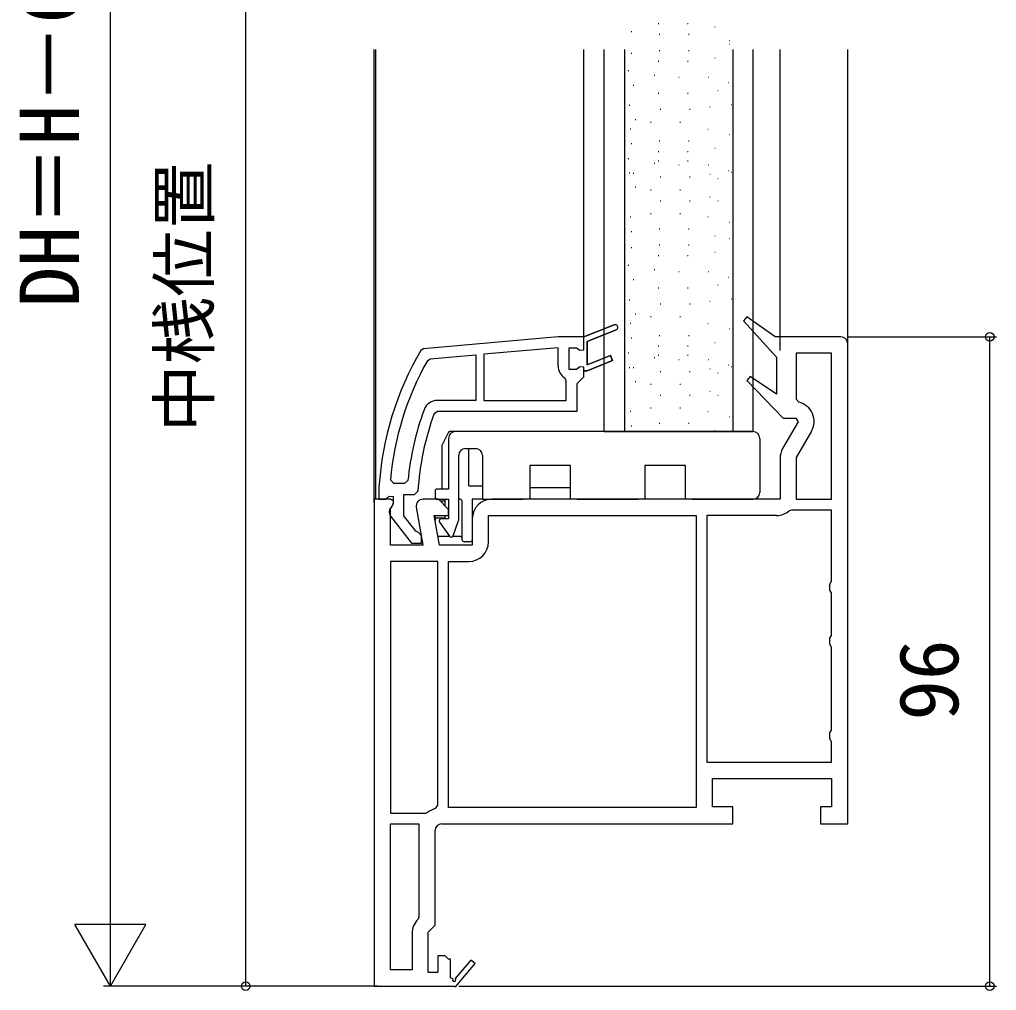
# Model space of a CAD drawing. Units: millimetres, scale not verified. Extents: x -525 to 525, y -783 to 779.
# Drawn here: x 21.6 to 166, y -146.1 to -2.5 of the extents above; entities that cross this region are included whole.
import ezdxf
from ezdxf.enums import TextEntityAlignment as Align

# ---------------------------------------------------------------- set-up
doc = ezdxf.new("R2010")
doc.units = ezdxf.units.MM
doc.header["$LTSCALE"] = 4
for name, color, linetype in [('0-2_YKK_11', 7, 'Continuous'), ('0-4_YKK_12', 2, 'Continuous'), ('0-5_YKK_13', 4, 'Continuous'), ('0-7_YKK_D', 6, 'Continuous')]:
    doc.layers.add(name, color=color, linetype=linetype)
doc.styles.add('ＭＳ ゴシック', font='')
doc.styles.get('ＭＳ ゴシック').set_extended_font_data('MS Gothic')

msp = doc.modelspace()

# ---------------------------------------------------------------- linework, layer by layer
at = {"layer": '0-2_YKK_11'}
for p, q in [((81.855, -52.967), (82.248, -52.713)), ((82.87, -60.776), (83.34, -60.449)), ((133.501, -75.849), (123.201, -75.849))]:
    msp.add_line(p, q, dxfattribs=at)
for points in [[(143.001, -49.449), (133.29, -49.449), (129.096, -46.497), (128.577, -47.088), (133.501, -52.449), (133.501, -57.914), (129.589, -55.293), (129.085, -55.898), (134.487, -61.449), (136.346, -61.449), (136.674, -62.016), (134.389, -65.972)], [(109.749, -48.42), (105.501, -50.111), (105.501, -53.585), (108.95, -52.178), (109.252, -52.919), (105.501, -54.449), (105.001, -54.449), (105.001, -53.949), (104.41, -53.874), (103.926, -54.249), (102.801, -54.249), (102.801, -51.049), (103.926, -51.049), (104.41, -51.424), (105.001, -51.349), (105.001, -49.449), (109.453, -47.677), (105.001, -49.449), (101.201, -49.449), (81.274, -51.192), (80.886, -51.438)], [(83.34, -60.449), (104.001, -60.449), (104.001, -56.349), (104.501, -55.849), (105.001, -55.349), (105.001, -54.449), (105.501, -54.449), (109.252, -52.919), (108.95, -52.178), (105.501, -53.585), (105.501, -50.111), (109.749, -48.42)], [(84.001, -121.448), (127.001, -121.449), (127.001, -118.949), (124.001, -118.949), (124.001, -114.749), (141.601, -114.749), (141.601, -118.949), (140.001, -118.949), (140.001, -121.449), (144.001, -121.449), (144.001, -50.449)], [(101.201, -53.749), (101.201, -51.055), (90.201, -52.017), (90.201, -58.849)], [(141.601, -73.449), (141.601, -51.849), (136.401, -51.849), (136.401, -58.636), (136.788, -59.123)], [(82.248, -52.713), (89.001, -52.122), (89.001, -58.849), (83.34, -58.849)], [(90.201, -58.849), (102.401, -58.849), (102.401, -55.94), (102.17, -55.518)], [(138.646, -63.399), (136.401, -67.288), (136.401, -73.449), (141.601, -73.449)], [(134.001, -67.422), (134.001, -73.449), (91.401, -73.449)], [(78.988, -70.696), (78.49, -71.149), (76.883, -71.149), (76.386, -70.603)], [(74.702, -71.601), (74.701, -71.634), (74.701, -73.449), (75.707, -73.449), (76.203, -73.011), (76.801, -73.049), (76.801, -74.149), (76.601, -74.549)], [(74.001, -73.449), (74.001, -145.449), (85.867, -145.449), (86.001, -145.526), (88.906, -142.108), (88.296, -141.59), (85.985, -144.309)], [(80.216, -74.622), (81.208, -80.249), (76.401, -80.249), (76.401, -74.892), (76.825, -74.214), (76.859, -73.749), (76.401, -73.449), (75.501, -73.449), (74.001, -73.449)], [(76.414, -75.966), (79.526, -79.949), (81.001, -79.949), (81.001, -78.848), (80.525, -78.348), (80.156, -78.157), (78.401, -75.91), (78.401, -72.749), (79.972, -72.749), (80.471, -72.278)], [(88.501, -76.349), (88.501, -80.249), (83.645, -80.249), (82.869, -75.849), (85.001, -75.849), (85.001, -74.949), (83.501, -73.449), (81.201, -73.449)], [(123.201, -75.849), (123.201, -112.349), (141.601, -112.349), (141.601, -109.315), (141.351, -108.882), (141.351, -108.016), (141.601, -107.583), (141.601, -95.315), (141.351, -94.882), (141.351, -94.016), (141.601, -93.583), (141.601, -87.315), (141.351, -86.882), (141.351, -86.016), (141.601, -85.583), (141.601, -75.049), (135.692, -75.049), (135.37, -75.166)], [(121.601, -75.849), (121.601, -119.049), (85.001, -119.049), (85.001, -82.649), (88.001, -82.649)], [(90.901, -79.749), (90.901, -75.849), (121.601, -75.849)], [(76.401, -82.649), (76.401, -119.849), (81.634, -119.849), (81.937, -119.746)], [(83.042, -119.186), (83.401, -118.707), (83.401, -82.649), (76.401, -82.649)], [(76.401, -143.049), (76.401, -121.449), (80.601, -121.448), (80.601, -135.248), (80.454, -135.602)], [(85.607, -144.375), (85.301, -144.198), (85.301, -141.449), (85.001, -141.449), (84.501, -140.949), (83.401, -140.949), (83.401, -143.449), (82.001, -143.449), (82.001, -137.449), (83.001, -136.449), (83.001, -122.448)], [(79.601, -137.656), (79.601, -143.048), (76.401, -143.049)]]:
    msp.add_lwpolyline(points, dxfattribs=at)
for centre, radius, start, end in [((109.601, -48.049), 0.4, 291.69939, 111.69941), ((109.601, -48.049), 0.4, 291.69939, 111.69941), ((143.001, -50.449), 1, 0.00001, 89.99999), ((120.601, -74.649), 46, 149.69629, 176.20063), ((120.601, -74.649), 44.4, 150.76927, 174.77219), ((103.301, -53.749), 2.1, 180.00001, 237.42104), ((83.34, -60.949), 2.1, 90, 159.81284), ((136.135, -61.949), 2.9, 329.99998, 76.9794), ((120.601, -74.649), 41.8, 159.8128, 174.57386), ((120.601, -74.649), 40.2, 159.81283, 176.6194), ((136.901, -67.422), 2.9, 150.00001, 180.00002), ((81.201, -74.449), 1, 90, 189.99998), ((91.401, -76.349), 2.9, 90.00001, 179.99999), ((77.201, -75.349), 1, 126.86989, 218.08672), ((133.501, -72.949), 2.9, 269.99998, 310.11918), ((88.001, -79.749), 2.9, 270.00001, 359.99999), ((84.001, -122.448), 3.4, 106.3827, 127.37008), ((84.001, -122.448), 1, 90.00001, 179.99999), ((82.501, -137.656), 2.9, 134.90088, 179.99999), ((85.823, -144.5), 0.25, 149.99997, 49.64296)]:
    msp.add_arc(centre, radius, start, end, dxfattribs=at)
at = {"layer": '0-4_YKK_12'}
for p, q in [((74.001, -73.949), (74.001, -6.949)), ((74.2, -6.949), (74.2, -73.449)), ((105.001, -49.649), (105.001, -6.949)), ((134.001, -51.449), (134.001, -6.949)), ((144.001, -52.899), (144.001, -6.949)), ((130.001, -63.449), (108.001, -63.449))]:
    msp.add_line(p, q, dxfattribs=at)
at = {"layer": '0-5_YKK_13'}
for p, q in [((111.983, -4.286), (112.083, -4.286)), ((115.969, -3.097), (116.069, -3.097)), ((120.304, -3.097), (120.404, -3.097)), ((124.383, -3.607), (124.433, -3.607)), ((116.143, -4.666), (116.243, -4.666)), ((120.478, -4.666), (120.578, -4.666)), ((126.534, -5.635), (126.584, -5.635)), ((108.001, -63.449), (108.001, -6.949)), ((111.001, -6.949), (111.001, -63.449)), ((116.143, -7.11), (116.243, -7.11)), ((120.478, -7.11), (120.578, -7.11)), ((126.534, -6.142), (126.584, -6.142)), ((127.001, -6.949), (127.001, -63.449)), ((130.001, -6.949), (130.001, -63.449)), ((111.983, -7.491), (112.083, -7.491)), ((124.383, -8.169), (124.433, -8.169)), ((111.562, -10.07), (111.662, -10.07)), ((115.969, -8.68), (116.069, -8.68)), ((120.304, -8.68), (120.404, -8.68)), ((115.375, -10.747), (115.475, -10.747)), ((119.017, -11.022), (119.067, -11.022)), ((123.352, -11.022), (123.402, -11.022)), ((112.281, -12.233), (112.381, -12.233)), ((126.369, -11.85), (126.419, -11.85)), ((115.969, -13.422), (116.069, -13.422)), ((120.304, -13.422), (120.404, -13.422)), ((124.797, -13.008), (124.847, -13.008)), ((111.686, -15.205), (111.786, -15.205)), ((116.267, -15.8), (116.367, -15.8)), ((120.601, -15.8), (120.701, -15.8)), ((123.597, -15.408), (123.647, -15.408)), ((126.783, -15.077), (126.833, -15.077)), ((112.578, -17.286), (112.678, -17.286)), ((111.859, -18.689), (111.959, -18.689)), ((114.869, -17.69), (114.97, -17.69)), ((119.204, -17.69), (119.304, -17.69)), ((123.348, -18.718), (123.398, -18.718)), ((126.534, -19.504), (126.584, -19.504)), ((111.983, -20.853), (112.083, -20.853)), ((116.143, -20.473), (116.243, -20.473)), ((120.478, -20.473), (120.578, -20.473)), ((124.383, -21.532), (124.433, -21.532)), ((111.562, -23.066), (111.662, -23.066)), ((115.969, -22.042), (116.069, -22.042)), ((120.304, -22.042), (120.404, -22.042)), ((115.375, -23.743), (115.475, -23.743)), ((115.969, -23.418), (116.069, -23.418)), ((119.017, -24.019), (119.067, -24.019)), ((120.304, -23.418), (120.404, -23.418)), ((123.352, -24.019), (123.402, -24.019)), ((111.686, -25.202), (111.786, -25.202)), ((112.281, -25.23), (112.381, -25.23)), ((116.267, -25.796), (116.367, -25.796)), ((120.601, -25.796), (120.701, -25.796)), ((123.597, -25.404), (123.647, -25.404)), ((126.369, -24.846), (126.419, -24.846)), ((126.783, -25.073), (126.833, -25.073)), ((112.578, -27.282), (112.678, -27.282)), ((124.797, -26.005), (124.847, -26.005)), ((114.869, -27.686), (114.97, -27.686)), ((119.204, -27.686), (119.304, -27.686)), ((123.597, -28.731), (123.647, -28.731)), ((116.267, -29.316), (116.367, -29.316)), ((120.601, -29.316), (120.701, -29.316)), ((124.797, -29.331), (124.847, -29.331)), ((111.859, -31.685), (111.959, -31.685)), ((114.869, -31.206), (114.97, -31.206)), ((119.204, -31.206), (119.304, -31.206)), ((123.348, -31.714), (123.398, -31.714)), ((126.534, -32.5), (126.584, -32.5)), ((111.983, -33.849), (112.083, -33.849)), ((116.143, -33.469), (116.243, -33.469)), ((120.478, -33.469), (120.578, -33.469)), ((124.383, -34.528), (124.433, -34.528)), ((116.143, -35.86), (116.243, -35.86)), ((120.478, -35.86), (120.578, -35.86)), ((126.534, -34.892), (126.584, -34.892)), ((111.983, -36.241), (112.083, -36.241)), ((115.969, -37.43), (116.069, -37.43)), ((120.304, -37.43), (120.404, -37.43)), ((124.383, -36.919), (124.433, -36.919)), ((111.562, -38.82), (111.662, -38.82)), ((115.375, -39.497), (115.475, -39.497)), ((119.017, -39.772), (119.067, -39.772)), ((123.352, -39.772), (123.402, -39.772)), ((112.281, -40.983), (112.381, -40.983)), ((124.797, -41.758), (124.847, -41.758)), ((126.369, -40.6), (126.419, -40.6)), ((115.969, -42.172), (116.069, -42.172)), ((120.304, -42.172), (120.404, -42.172)), ((111.686, -43.955), (111.786, -43.955)), ((116.267, -44.55), (116.367, -44.55)), ((120.601, -44.55), (120.701, -44.55)), ((123.597, -44.158), (123.647, -44.158)), ((126.783, -43.827), (126.833, -43.827)), ((112.578, -46.036), (112.678, -46.036)), ((111.859, -47.439), (111.959, -47.439)), ((114.869, -46.44), (114.97, -46.44)), ((119.204, -46.44), (119.304, -46.44)), ((123.348, -47.468), (123.398, -47.468)), ((126.534, -48.254), (126.584, -48.254)), ((111.983, -49.603), (112.083, -49.603)), ((116.143, -49.223), (116.243, -49.223)), ((120.478, -49.223), (120.578, -49.223)), ((124.383, -50.282), (124.433, -50.282)), ((111.562, -51.816), (111.662, -51.816)), ((115.969, -50.792), (116.069, -50.792)), ((120.304, -50.792), (120.404, -50.792)), ((115.375, -52.493), (115.475, -52.493)), ((115.969, -52.168), (116.069, -52.168)), ((119.017, -52.769), (119.067, -52.769)), ((120.304, -52.168), (120.404, -52.168)), ((123.352, -52.769), (123.402, -52.769)), ((111.686, -53.952), (111.786, -53.952)), ((112.281, -53.98), (112.381, -53.98)), ((116.267, -54.546), (116.367, -54.546)), ((120.601, -54.546), (120.701, -54.546)), ((123.597, -54.154), (123.647, -54.154)), ((124.797, -54.755), (124.847, -54.755)), ((126.369, -53.596), (126.419, -53.596)), ((126.783, -53.823), (126.833, -53.823)), ((112.578, -56.032), (112.678, -56.032)), ((114.869, -56.436), (114.97, -56.436)), ((119.204, -56.436), (119.304, -56.436)), ((123.597, -57.481), (123.647, -57.481)), ((116.267, -58.066), (116.367, -58.066)), ((120.601, -58.066), (120.701, -58.066)), ((124.797, -58.081), (124.847, -58.081)), ((111.859, -60.435), (111.959, -60.435)), ((114.869, -59.956), (114.97, -59.956)), ((119.204, -59.956), (119.304, -59.956)), ((123.348, -60.464), (123.398, -60.464)), ((126.534, -61.25), (126.584, -61.25)), ((86.001, -63.449), (85.186, -63.449)), ((130.001, -63.449), (86.001, -63.449)), ((108.001, -63.449), (130.001, -63.449)), ((111.983, -62.599), (112.083, -62.599)), ((116.143, -62.219), (116.243, -62.219)), ((120.478, -62.219), (120.578, -62.219)), ((124.383, -63.278), (124.433, -63.278)), ((84.918, -63.615), (84.033, -65.385)), ((85.001, -64.449), (85.001, -71.949)), ((131.001, -64.449), (131.001, -72.449)), ((84.001, -65.52), (84.001, -71.949)), ((87.501, -65.949), (89.001, -65.949)), ((88.001, -71.449), (88.001, -65.949)), ((86.501, -76.477), (86.501, -66.949)), ((90.001, -66.949), (90.001, -73.449)), ((103.001, -68.449), (97.001, -68.449)), ((103.001, -73.449), (103.001, -68.449)), ((120.001, -68.449), (114.001, -68.449)), ((120.001, -73.449), (120.001, -68.449)), ((85.001, -71.949), (83.301, -71.949)), ((88.001, -71.449), (90.001, -71.449)), ((97.001, -71.699), (103.001, -71.699)), ((83.001, -72.249), (83.001, -73.149)), ((83.301, -73.449), (85.001, -73.449)), ((84.501, -73.749), (84.501, -73.449)), ((85.001, -73.449), (85.001, -76.349)), ((86.701, -73.449), (86.501, -73.449)), ((90.001, -73.449), (88.501, -73.449)), ((88.501, -73.449), (88.501, -79.449)), ((90.001, -73.449), (96.001, -73.449)), ((104.001, -73.449), (103.001, -73.449)), ((104.001, -73.449), (113.001, -73.449)), ((121.001, -73.449), (120.001, -73.449)), ((121.001, -73.449), (130.001, -73.449)), ((84.501, -73.749), (83.801, -73.749)), ((84.501, -74.449), (84.501, -73.749)), ((87.001, -79.449), (87.001, -73.749)), ((83.001, -76.249), (83.001, -75.88)), ((83.001, -76.249), (83.001, -76.595)), ((84.501, -76.249), (83.001, -76.249)), ((85.001, -76.349), (83.901, -76.349)), ((84.501, -76.249), (84.501, -75.849)), ((83.655, -76.821), (85.127, -78.923)), ((85.655, -78.854), (86.483, -76.58)), ((85.147, -78.949), (83.416, -78.949)), ((86.701, -78.949), (85.599, -78.949)), ((88.201, -79.749), (87.301, -79.749))]:
    msp.add_line(p, q, dxfattribs=at)
for points in [[(97.001, -68.449), (97.001, -73.449), (96.001, -73.449)], [(114.001, -68.449), (114.001, -73.449), (113.001, -73.449)]]:
    msp.add_lwpolyline(points, dxfattribs=at)
for centre, radius, start, end in [((85.186, -63.749), 0.3, 90, 153.43495), ((86.001, -64.449), 1, 90, 180), ((130.001, -64.449), 1, 0, 90), ((84.301, -65.52), 0.3, 153.43495, 180), ((87.501, -66.949), 1, 90, 180), ((89.001, -66.949), 1, 0, 90), ((83.301, -72.249), 0.3, 90, 180), ((83.301, -73.149), 0.3, 180, 270), ((86.701, -73.749), 0.3, 0, 90), ((130.001, -72.449), 1, 270, 0), ((83.901, -76.649), 0.3, 90, 215), ((86.201, -76.477), 0.3, 340, 0), ((85.373, -78.751), 0.3, 215, 340), ((86.701, -79.249), 0.3, 0, 90), ((87.301, -79.449), 0.3, 180, 270), ((88.201, -79.449), 0.3, 270, 0)]:
    msp.add_arc(centre, radius, start, end, dxfattribs=at)
at = {"layer": '0-7_YKK_D'}
for p, q in [((34.998, -134.949), (34.998, 131.179)), ((54.998, -145.449), (54.998, 77.55)), ((144.001, -49.449), (166, -49.449)), ((165, -145.449), (165, -49.449)), ((34.998, -145.449), (34.998, -127.262)), ((34.998, -145.449), (29.748, -136.356)), ((40.248, -136.356), (29.748, -136.356)), ((34.998, -145.449), (40.248, -136.356)), ((74.5, -145.449), (33.998, -145.449)), ((74.5, -145.449), (53.998, -145.449)), ((86.5, -145.449), (166, -145.449))]:
    msp.add_line(p, q, dxfattribs=at)
for centre in [(165, -49.449), (54.998, -145.449), (165, -145.449)]:
    msp.add_circle(centre, 0.637, dxfattribs=at)

# ---------------------------------------------------------------- texts
at = {"layer": '0-7_YKK_D', "style": 'ＭＳ ゴシック'}
for s, height, p in [('DH＝H－68', 8.798, (32.998, -45.078)), ('中桟位置', 7.331, (51.748, -63.523)), ('96', 8.798, (163, -106.176))]:
    msp.add_text(s, height=height, rotation=90, dxfattribs=at).set_placement(p, align=Align.BOTTOM_LEFT)

doc.saveas('drawing.dxf')
